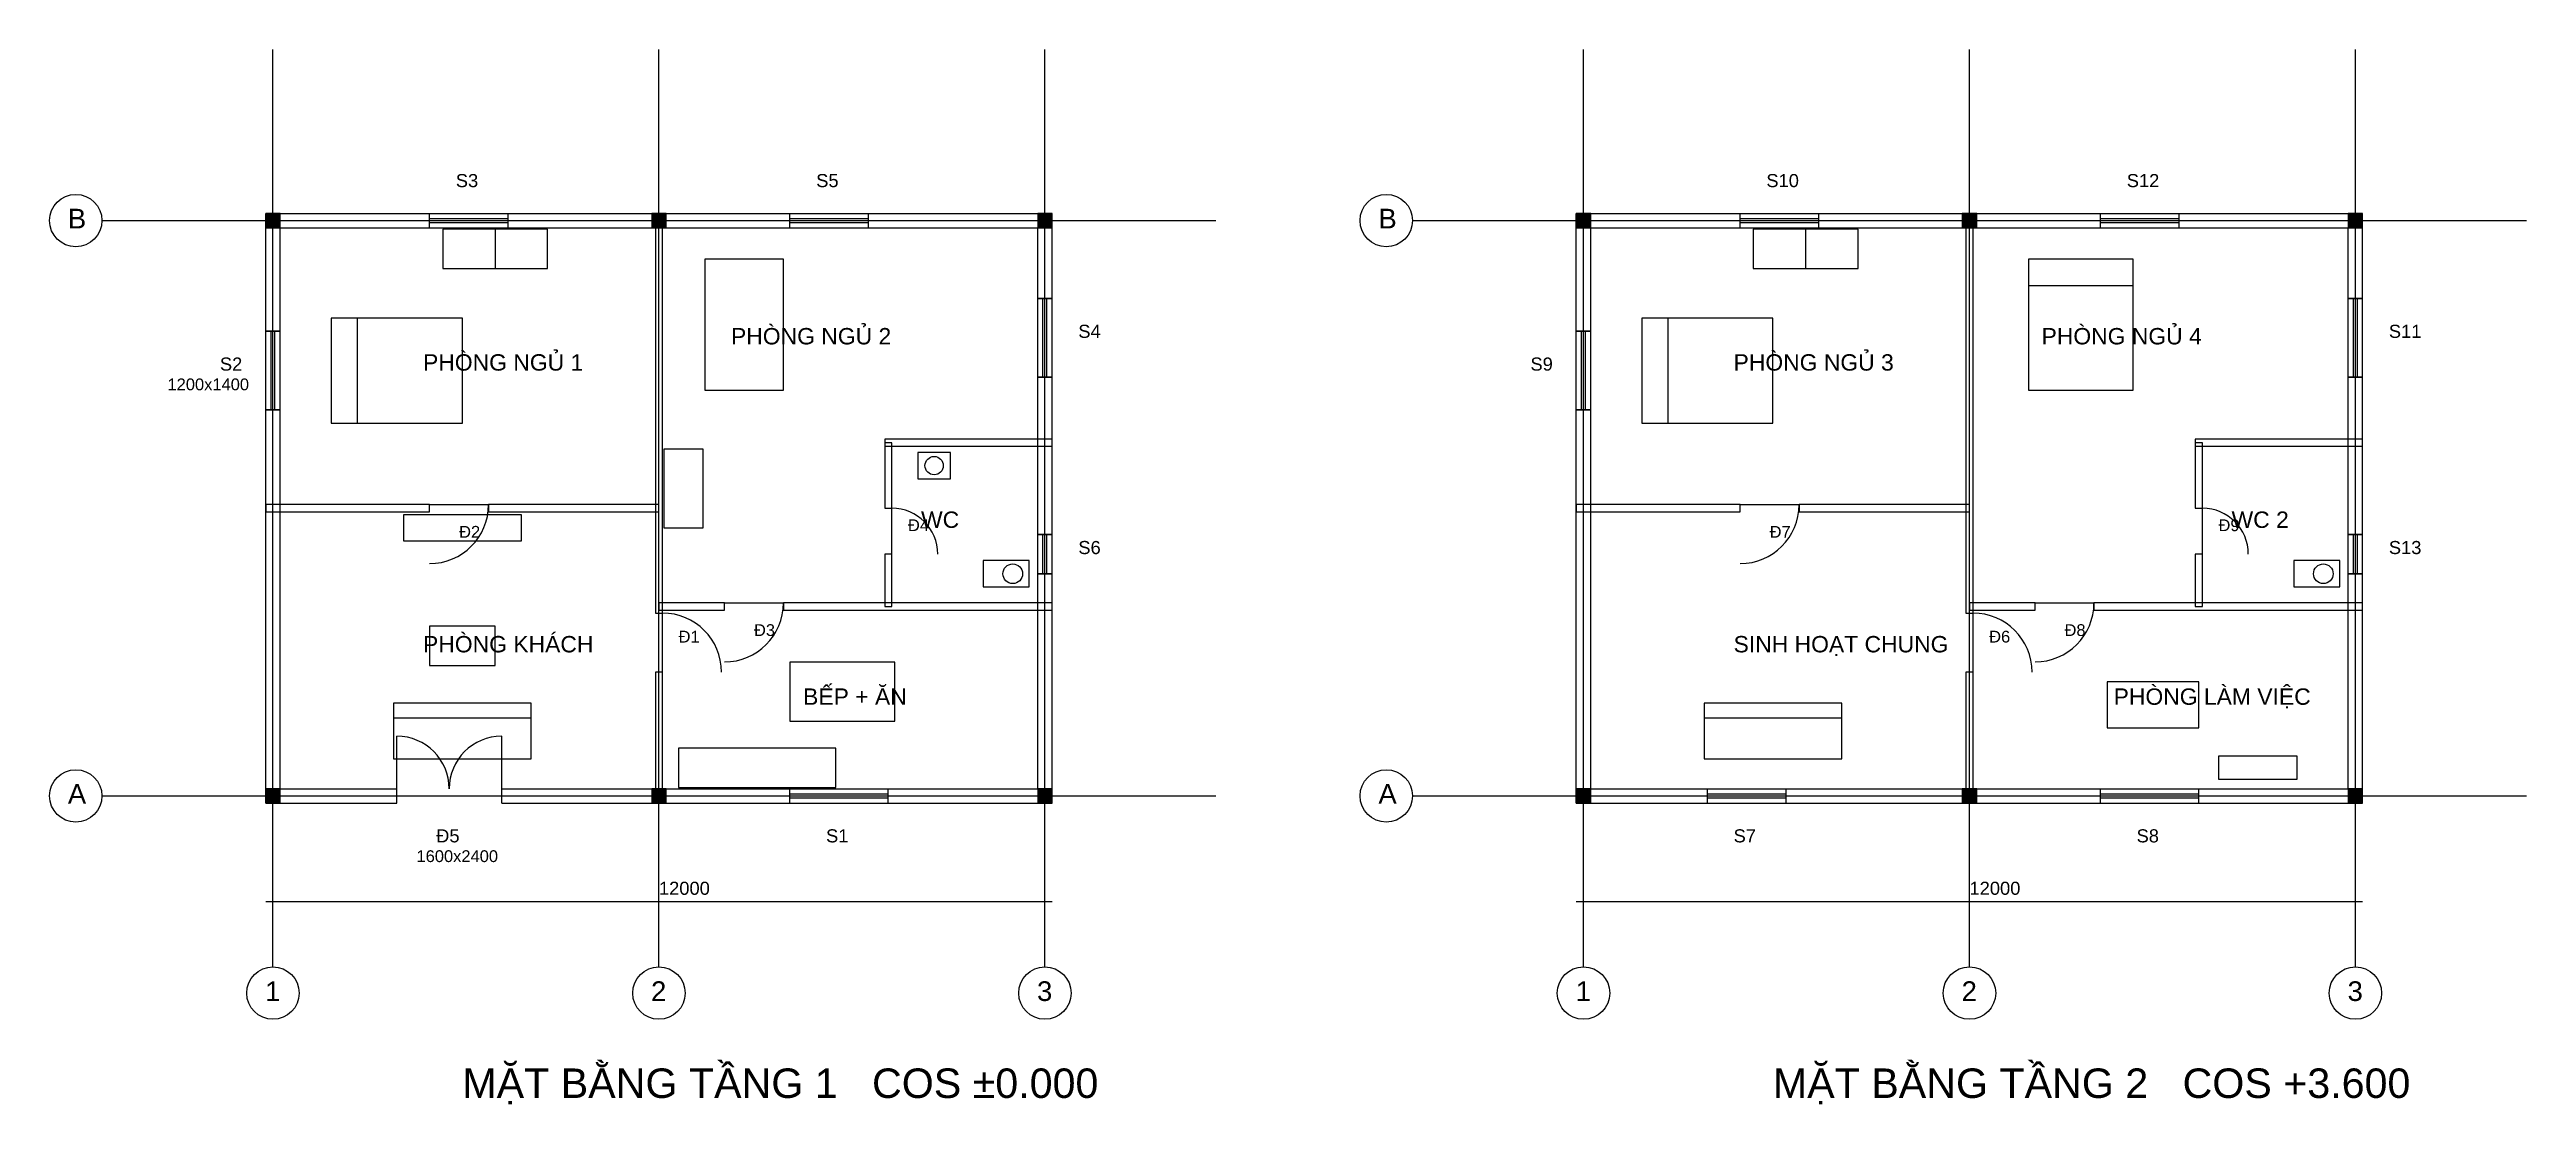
# Model space of a CAD drawing. Header units: millimetres. Extents: x -3300 to 34500, y -4599 to 11500.
import ezdxf

# ---------------------------------------------------------------- set-up
doc = ezdxf.new("R2010")
doc.units = ezdxf.units.MM
doc.layers.get('0').update_dxf_attribs({"linetype": 'CONTINUOUS'})
for name, color, linetype in [('CHU', 7, 'CONTINUOUS'), ('COT', 7, 'CONTINUOUS'), ('CUA', 7, 'CONTINUOUS'), ('KICH THUOC', 7, 'CONTINUOUS'), ('NOI THAT', 7, 'CONTINUOUS'), ('TEN PHONG', 7, 'CONTINUOUS'), ('TRUC', 7, 'CONTINUOUS'), ('TUONG', 7, 'CONTINUOUS')]:
    doc.layers.add(name, color=color, linetype=linetype)
doc.styles.add('VN', font='.VnArial')
doc.styles.add('VNH', font='.VnArialH')

# ---------------------------------------------------------------- blocks, each defined once
blk = doc.blocks.new('CUA_DI_2C_1600')
for p, q in [((0, 0), (0, 800)), ((1600, 0), (1600, 800))]:
    blk.add_line(p, q)
for centre, start, end in [((0, 0), 0, 90), ((1600, 0), 90, 180)]:
    blk.add_arc(centre, 800, start, end)
blk = doc.blocks.new('CUA_SO_1500')
for p, q in [((0, 220), (1500, 220)), ((0, 0), (0, 220)), ((0, 140), (1500, 140)), ((0, 80), (1500, 80)), ((0, 0), (1500, 0)), ((1500, 0), (1500, 220))]:
    blk.add_line(p, q)
blk = doc.blocks.new('CUA_SO_1200')
for p, q in [((0, 220), (1200, 220)), ((0, 0), (0, 220)), ((0, 140), (1200, 140)), ((0, 80), (1200, 80)), ((0, 0), (1200, 0)), ((1200, 0), (1200, 220))]:
    blk.add_line(p, q)
blk = doc.blocks.new('CUA_SO_600')
for p, q in [((0, 220), (600, 220)), ((0, 0), (0, 220)), ((0, 140), (600, 140)), ((0, 80), (600, 80)), ((0, 0), (600, 0)), ((600, 0), (600, 220))]:
    blk.add_line(p, q)
blk = doc.blocks.new('CUA_DI_900')
blk.add_line((0, 0), (0, 900))
blk.add_arc((0, 0), 900, 0, 90)
blk = doc.blocks.new('CUA_DI_700')
blk.add_line((0, 0), (0, 700))
blk.add_arc((0, 0), 700, 0, 90)
blk = doc.blocks.new('SOFA_3')
blk.add_line((-1050, 200), (1050, 200))
blk.add_lwpolyline([(-1050, -425), (1050, -425), (1050, 425), (-1050, 425)], close=True)
blk = doc.blocks.new('BAN_TRA')
blk.add_lwpolyline([(-500, -300), (500, -300), (500, 300), (-500, 300)], close=True)
blk = doc.blocks.new('KE_TIVI')
blk.add_lwpolyline([(-900, -200), (900, -200), (900, 200), (-900, 200)], close=True)
blk = doc.blocks.new('GIUONG_DOI')
blk.add_line((-800, 600), (800, 600))
blk.add_lwpolyline([(-800, -1000), (800, -1000), (800, 1000), (-800, 1000)], close=True)
blk = doc.blocks.new('TU_AO_1600')
blk.add_line((0, -300), (0, 300))
blk.add_lwpolyline([(-800, -300), (800, -300), (800, 300), (-800, 300)], close=True)
blk = doc.blocks.new('BAN_AN_6G')
blk.add_lwpolyline([(-800, -450), (800, -450), (800, 450), (-800, 450)], close=True)
blk = doc.blocks.new('TU_BEP_DUOI')
blk.add_lwpolyline([(-1200, -300), (1200, -300), (1200, 300), (-1200, 300)], close=True)
blk = doc.blocks.new('BON_CAU')
blk.add_lwpolyline([(-200, -350), (200, -350), (200, 350), (-200, 350)], close=True)
blk.add_circle((0, -100), 150)
blk = doc.blocks.new('LAVABO')
blk.add_lwpolyline([(-250, -200), (250, -200), (250, 200), (-250, 200)], close=True)
blk.add_circle((0, 0), 140)
blk = doc.blocks.new('GIUONG_DON')
blk.add_lwpolyline([(-600, -1000), (600, -1000), (600, 1000), (-600, 1000)], close=True)
blk = doc.blocks.new('TU_AO_1200')
blk.add_lwpolyline([(-600, -300), (600, -300), (600, 300), (-600, 300)], close=True)
blk = doc.blocks.new('BAN_LAM_VIEC')
blk.add_lwpolyline([(-700, -350), (700, -350), (700, 350), (-700, 350)], close=True)
blk = doc.blocks.new('KE_SACH')
blk.add_lwpolyline([(-600, -175), (600, -175), (600, 175), (-600, 175)], close=True)

msp = doc.modelspace()

# ---------------------------------------------------------------- linework, layer by layer
at = {"layer": 'COT'}
for points in [[(0, 8780), (220, 8780), (220, 9000), (0, 9000)], [(5890, 8780), (6110, 8780), (6110, 9000), (5890, 9000)], [(11780, 8780), (12000, 8780), (12000, 9000), (11780, 9000)], [(20000, 8780), (20220, 8780), (20220, 9000), (20000, 9000)], [(25890, 8780), (26110, 8780), (26110, 9000), (25890, 9000)], [(31780, 8780), (32000, 8780), (32000, 9000), (31780, 9000)], [(0, 0), (220, 0), (220, 220), (0, 220)], [(5890, 0), (6110, 0), (6110, 220), (5890, 220)], [(11780, 0), (12000, 0), (12000, 220), (11780, 220)], [(20000, 0), (20220, 0), (20220, 220), (20000, 220)], [(25890, 0), (26110, 0), (26110, 220), (25890, 220)], [(31780, 0), (32000, 0), (32000, 220), (31780, 220)]]:
    msp.add_lwpolyline(points, close=True, dxfattribs=at)
for points in [[(0, 8780), (220, 8780), (0, 9000), (220, 9000)], [(5890, 8780), (6110, 8780), (5890, 9000), (6110, 9000)], [(11780, 8780), (12000, 8780), (11780, 9000), (12000, 9000)], [(20000, 8780), (20220, 8780), (20000, 9000), (20220, 9000)], [(25890, 8780), (26110, 8780), (25890, 9000), (26110, 9000)], [(31780, 8780), (32000, 8780), (31780, 9000), (32000, 9000)], [(0, 0), (220, 0), (0, 220), (220, 220)], [(5890, 0), (6110, 0), (5890, 220), (6110, 220)], [(11780, 0), (12000, 0), (11780, 220), (12000, 220)], [(20000, 0), (20220, 0), (20000, 220), (20220, 220)], [(25890, 0), (26110, 0), (25890, 220), (26110, 220)], [(31780, 0), (32000, 0), (31780, 220), (32000, 220)]]:
    msp.add_solid(points, dxfattribs=at)
at = {"layer": 'KICH THUOC'}
for p, q in [((0, -1500), (12000, -1500)), ((20000, -1500), (32000, -1500))]:
    msp.add_line(p, q, dxfattribs=at)
at = {"layer": 'TRUC'}
for p, q in [((110, -2500), (110, 11500)), ((6000, -2500), (6000, 11500)), ((11890, -2500), (11890, 11500)), ((20110, -2500), (20110, 11500)), ((26000, -2500), (26000, 11500)), ((31890, -2500), (31890, 11500)), ((-2500, 8890), (14500, 8890)), ((17500, 8890), (34500, 8890)), ((-2500, 110), (14500, 110)), ((17500, 110), (34500, 110))]:
    msp.add_line(p, q, dxfattribs=at)
for centre in [(-2900, 8890), (17100, 8890), (-2900, 110), (17100, 110), (110, -2900), (6000, -2900), (11890, -2900), (20110, -2900), (26000, -2900), (31890, -2900)]:
    msp.add_circle(centre, 400, dxfattribs=at)
at = {"layer": 'TUONG'}
for p, q in [((0, 9000), (2500, 9000)), ((0, 7200), (0, 9000)), ((220, 8780), (2500, 8780)), ((220, 7200), (220, 8780)), ((2500, 8780), (2500, 9000)), ((3700, 9000), (8000, 9000)), ((3700, 8780), (3700, 9000)), ((3700, 8780), (8000, 8780)), ((8000, 8780), (8000, 9000)), ((9200, 9000), (12000, 9000)), ((9200, 8780), (9200, 9000)), ((9200, 8780), (11780, 8780)), ((11780, 7700), (11780, 8780)), ((12000, 7700), (12000, 9000)), ((20000, 9000), (22500, 9000)), ((20000, 7200), (20000, 9000)), ((20220, 8780), (22500, 8780)), ((20220, 7200), (20220, 8780)), ((22500, 8780), (22500, 9000)), ((23700, 9000), (28000, 9000)), ((23700, 8780), (23700, 9000)), ((23700, 8780), (28000, 8780)), ((28000, 8780), (28000, 9000)), ((29200, 9000), (32000, 9000)), ((29200, 8780), (29200, 9000)), ((29200, 8780), (31780, 8780)), ((31780, 7700), (31780, 8780)), ((32000, 7700), (32000, 9000)), ((11780, 7700), (12000, 7700)), ((31780, 7700), (32000, 7700)), ((0, 7200), (220, 7200)), ((20000, 7200), (20220, 7200)), ((11780, 4100), (11780, 6500)), ((11780, 6500), (12000, 6500)), ((12000, 4100), (12000, 6500)), ((31780, 4100), (31780, 6500)), ((31780, 6500), (32000, 6500)), ((32000, 4100), (32000, 6500)), ((0, 0), (0, 6000)), ((0, 6000), (220, 6000)), ((220, 220), (220, 6000)), ((20000, 0), (20000, 6000)), ((20000, 6000), (20220, 6000)), ((20220, 220), (20220, 6000)), ((11780, 4100), (12000, 4100)), ((31780, 4100), (32000, 4100)), ((11780, 220), (11780, 3500)), ((11780, 3500), (12000, 3500)), ((12000, 0), (12000, 3500)), ((31780, 220), (31780, 3500)), ((31780, 3500), (32000, 3500)), ((32000, 0), (32000, 3500)), ((0, 0), (2000, 0)), ((220, 220), (2000, 220)), ((2000, 0), (2000, 220)), ((3600, 220), (8000, 220)), ((3600, 0), (3600, 220)), ((3600, 0), (8000, 0)), ((8000, 0), (8000, 220)), ((9500, 220), (11780, 220)), ((9500, 0), (9500, 220)), ((9500, 0), (12000, 0)), ((20000, 0), (22000, 0)), ((20220, 220), (22000, 220)), ((22000, 0), (22000, 220)), ((23200, 220), (28000, 220)), ((23200, 0), (23200, 220)), ((23200, 0), (28000, 0)), ((28000, 0), (28000, 220)), ((29500, 220), (31780, 220)), ((29500, 0), (29500, 220)), ((29500, 0), (32000, 0))]:
    msp.add_line(p, q, dxfattribs=at)
for points in [[(5945, 2900), (6055, 2900), (6055, 9000), (5945, 9000)], [(25945, 2900), (26055, 2900), (26055, 9000), (25945, 9000)], [(9445, 5445), (12000, 5445), (12000, 5555), (9445, 5555)], [(9445, 4500), (9555, 4500), (9555, 5500), (9445, 5500)], [(29445, 5445), (32000, 5445), (32000, 5555), (29445, 5555)], [(29445, 4500), (29555, 4500), (29555, 5500), (29445, 5500)], [(0, 4445), (2500, 4445), (2500, 4555), (0, 4555)], [(3400, 4445), (6000, 4445), (6000, 4555), (3400, 4555)], [(20000, 4445), (22500, 4445), (22500, 4555), (20000, 4555)], [(23400, 4445), (26000, 4445), (26000, 4555), (23400, 4555)], [(9445, 3000), (9555, 3000), (9555, 3800), (9445, 3800)], [(29445, 3000), (29555, 3000), (29555, 3800), (29445, 3800)], [(6000, 2945), (7000, 2945), (7000, 3055), (6000, 3055)], [(7900, 2945), (12000, 2945), (12000, 3055), (7900, 3055)], [(26000, 2945), (27000, 2945), (27000, 3055), (26000, 3055)], [(27900, 2945), (32000, 2945), (32000, 3055), (27900, 3055)], [(5945, 0), (6055, 0), (6055, 2000), (5945, 2000)], [(25945, 0), (26055, 0), (26055, 2000), (25945, 2000)]]:
    msp.add_lwpolyline(points, close=True, dxfattribs=at)

# ---------------------------------------------------------------- block references
at = {"layer": 'CUA'}
for name, p in [('CUA_SO_1200', (2500, 8780)), ('CUA_SO_1200', (8000, 8780)), ('CUA_SO_1200', (22500, 8780)), ('CUA_SO_1200', (28000, 8780)), ('CUA_DI_700', (9555, 3800)), ('CUA_DI_700', (29555, 3800)), ('CUA_DI_900', (6055, 2000)), ('CUA_DI_900', (26055, 2000)), ('CUA_DI_2C_1600', (2000, 220)), ('CUA_SO_1500', (8000, 0)), ('CUA_SO_1200', (22000, 0)), ('CUA_SO_1500', (28000, 0))]:
    msp.add_blockref(name, p, dxfattribs=at)
for name, p, rotation in [('CUA_SO_1200', (12000, 6500), 90), ('CUA_SO_1200', (32000, 6500), 90), ('CUA_SO_1200', (220, 6000), 90), ('CUA_SO_1200', (20220, 6000), 90), ('CUA_DI_900', (2500, 4555), 270), ('CUA_DI_900', (22500, 4555), 270), ('CUA_SO_600', (12000, 3500), 90), ('CUA_SO_600', (32000, 3500), 90), ('CUA_DI_900', (7000, 3055), 270), ('CUA_DI_900', (27000, 3055), 270)]:
    msp.add_blockref(name, p, dxfattribs=dict(at, rotation=rotation))
at = {"layer": 'NOI THAT'}
for name, p, rotation in [('TU_AO_1600', (3500, 8460), 180), ('TU_AO_1600', (23500, 8460), 180), ('GIUONG_DOI', (2000, 6600), 90), ('GIUONG_DOI', (22000, 6600), 90), ('TU_AO_1200', (6375, 4800), 270), ('LAVABO', (10200, 5150), 180), ('KE_TIVI', (3000, 4200), 180), ('BON_CAU', (11300, 3500), 90), ('BON_CAU', (31300, 3500), 90)]:
    msp.add_blockref(name, p, dxfattribs=dict(at, rotation=rotation))
for name, p in [('GIUONG_DON', (7300, 7300)), ('GIUONG_DOI', (27700, 7300)), ('BAN_TRA', (3000, 2400)), ('BAN_AN_6G', (8800, 1700)), ('SOFA_3', (3000, 1100)), ('SOFA_3', (23000, 1100)), ('BAN_LAM_VIEC', (28800, 1500)), ('TU_BEP_DUOI', (7500, 540)), ('KE_SACH', (30400, 540))]:
    msp.add_blockref(name, p, dxfattribs=at)

# ---------------------------------------------------------------- texts
at = {"layer": 'CHU', "style": 'VNH'}
for s, p in [('mÆt b»ng tÇng 1   cos ±0.000', (3000, -4500)), ('mÆt b»ng tÇng 2   cos +3.600', (23000, -4500))]:
    msp.add_text(s, height=450, dxfattribs=at).set_placement(p)
at = {"layer": 'CUA', "style": 'VN'}
for s, height, p in [('S3', 200, (2900, 9400)), ('S5', 200, (8400, 9400)), ('S10', 200, (22900, 9400)), ('S12', 200, (28400, 9400)), ('S4', 200, (12400, 7100)), ('S11', 200, (32400, 7100)), ('1200x1400', 180, (-1500, 6300)), ('S2', 200, (-700, 6600)), ('S9', 200, (19300, 6600)), ('§2', 180, (2950, 4050)), ('§4', 180, (9800, 4150)), ('§7', 180, (22950, 4050)), ('§9', 180, (29800, 4150)), ('S6', 200, (12400, 3800)), ('S13', 200, (32400, 3800)), ('§3', 180, (7450, 2550)), ('§8', 180, (27450, 2550)), ('§1', 180, (6300, 2450)), ('§6', 180, (26300, 2450)), ('1600x2400', 180, (2300, -900)), ('§5', 200, (2600, -600)), ('S1', 200, (8550, -600)), ('S7', 200, (22400, -600)), ('S8', 200, (28550, -600))]:
    msp.add_text(s, height=height, dxfattribs=at).set_placement(p)
at = {"layer": 'KICH THUOC', "style": 'VN'}
for p in [(6000, -1400), (26000, -1400)]:
    msp.add_text('12000', height=200, dxfattribs=at).set_placement(p)
at = {"layer": 'TEN PHONG', "style": 'VNH'}
for s, p in [('phßng ngñ 2', (7100, 7000)), ('phßng ngñ 4', (27100, 7000)), ('phßng ngñ 1', (2400, 6600)), ('phßng ngñ 3', (22400, 6600)), ('wc', (10000, 4200)), ('wc 2', (30000, 4200)), ('phßng kh¸ch', (2400, 2300)), ('sinh ho¹t chung', (22400, 2300)), ('bÕp + ¨n', (8200, 1500)), ('phßng lµm viÖc', (28200, 1500))]:
    msp.add_text(s, height=250, dxfattribs=at).set_placement(p)
at = {"layer": 'TRUC', "style": 'VN'}
for s, p in [('B', (-3020, 8770)), ('B', (16980, 8770)), ('A', (-3020, -10)), ('A', (16980, -10)), ('1', (-10, -3020)), ('2', (5880, -3020)), ('3', (11770, -3020)), ('1', (19990, -3020)), ('2', (25880, -3020)), ('3', (31770, -3020))]:
    msp.add_text(s, height=300, dxfattribs=at).set_placement(p)

doc.saveas('drawing.dxf')
